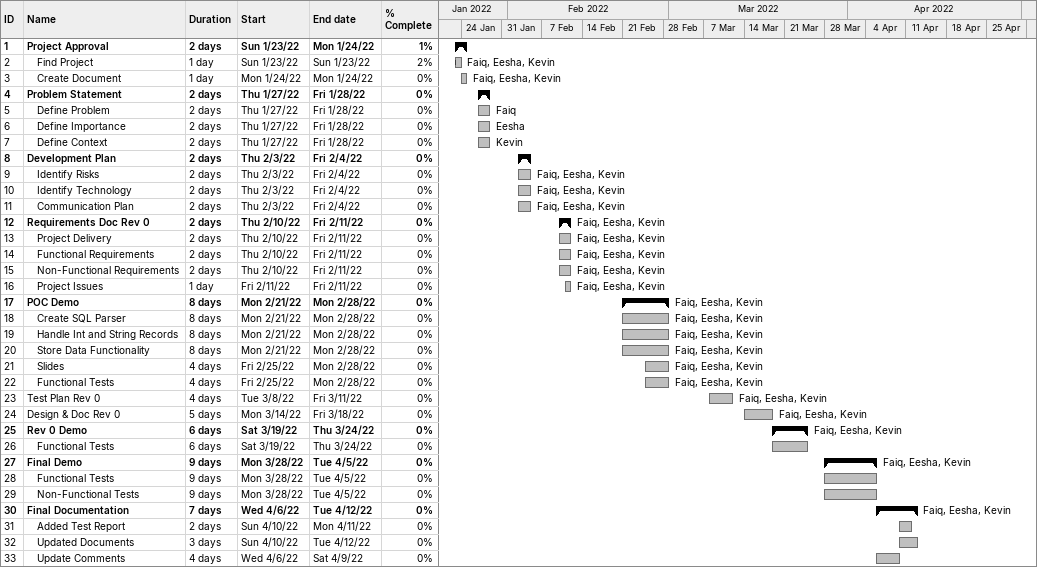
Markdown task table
| ID | Level | Task | Duration | Start | Finish | Resources | % complete |
|---|---|---|---|---|---|---|---|
| 1 | 1 | **Project Approval** | 2d | 2022-01-23 | 2022-01-24 |  | 1 |
| 2 | 2 | Find Project | 1d | 2022-01-23 | 2022-01-23 | Faiq, Eesha, Kevin | 2 |
| 3 | 2 | Create Document | 1d | 2022-01-24 | 2022-01-24 | Faiq, Eesha, Kevin | 0 |
| 4 | 1 | **Problem Statement** | 2d | 2022-01-27 | 2022-01-28 |  | 0 |
| 5 | 2 | Define Problem | 2d | 2022-01-27 | 2022-01-28 | Faiq | 0 |
| 6 | 2 | Define Importance | 2d | 2022-01-27 | 2022-01-28 | Eesha | 0 |
| 7 | 2 | Define Context | 2d | 2022-01-27 | 2022-01-28 | Kevin | 0 |
| 8 | 1 | **Development Plan** | 2d | 2022-02-03 | 2022-02-04 |  | 0 |
| 9 | 2 | Identify Risks | 2d | 2022-02-03 | 2022-02-04 | Faiq, Eesha, Kevin | 0 |
| 10 | 2 | Identify Technology | 2d | 2022-02-03 | 2022-02-04 | Faiq, Eesha, Kevin | 0 |
| 11 | 2 | Communication Plan | 2d | 2022-02-03 | 2022-02-04 | Faiq, Eesha, Kevin | 0 |
| 12 | 1 | **Requirements Doc Rev 0** | 2d | 2022-02-10 | 2022-02-11 | Faiq, Eesha, Kevin | 0 |
| 13 | 2 | Project Delivery | 2d | 2022-02-10 | 2022-02-11 | Faiq, Eesha, Kevin | 0 |
| 14 | 2 | Functional Requirements | 2d | 2022-02-10 | 2022-02-11 | Faiq, Eesha, Kevin | 0 |
| 15 | 2 | Non-Functional Requirements | 2d | 2022-02-10 | 2022-02-11 | Faiq, Eesha, Kevin | 0 |
| 16 | 2 | Project Issues | 1d | 2022-02-11 | 2022-02-11 | Faiq, Eesha, Kevin | 0 |
| 17 | 1 | **POC Demo** | 8d | 2022-02-21 | 2022-02-28 | Faiq, Eesha, Kevin | 0 |
| 18 | 2 | Create SQL Parser | 8d | 2022-02-21 | 2022-02-28 | Faiq, Eesha, Kevin | 0 |
| 19 | 2 | Handle Int and String Records | 8d | 2022-02-21 | 2022-02-28 | Faiq, Eesha, Kevin | 0 |
| 20 | 2 | Store Data Functionality | 8d | 2022-02-21 | 2022-02-28 | Faiq, Eesha, Kevin | 0 |
| 21 | 2 | Slides | 4d | 2022-02-25 | 2022-02-28 | Faiq, Eesha, Kevin | 0 |
| 22 | 2 | Functional Tests | 4d | 2022-02-25 | 2022-02-28 | Faiq, Eesha, Kevin | 0 |
| 23 | 1 | Test Plan Rev 0 | 4d | 2022-03-08 | 2022-03-11 | Faiq, Eesha, Kevin | 0 |
| 24 | 1 | Design & Doc Rev 0 | 5d | 2022-03-14 | 2022-03-18 | Faiq, Eesha, Kevin | 0 |
| 25 | 1 | **Rev 0 Demo** | 6d | 2022-03-19 | 2022-03-24 | Faiq, Eesha, Kevin | 0 |
| 26 | 2 | Functional Tests | 6d | 2022-03-19 | 2022-03-24 |  | 0 |
| 27 | 1 | **Final Demo** | 9d | 2022-03-28 | 2022-04-05 | Faiq, Eesha, Kevin | 0 |
| 28 | 2 | Functional Tests | 9d | 2022-03-28 | 2022-04-05 |  | 0 |
| 29 | 2 | Non-Functional Tests | 9d | 2022-03-28 | 2022-04-05 |  | 0 |
| 30 | 1 | **Final Documentation** | 7d | 2022-04-06 | 2022-04-12 | Faiq, Eesha, Kevin | 0 |
| 31 | 2 | Added Test Report | 2d | 2022-04-10 | 2022-04-11 |  | 0 |
| 32 | 2 | Updated Documents | 3d | 2022-04-10 | 2022-04-12 |  | 0 |
| 33 | 2 | Update Comments | 4d | 2022-04-06 | 2022-04-09 |  | 0 |
